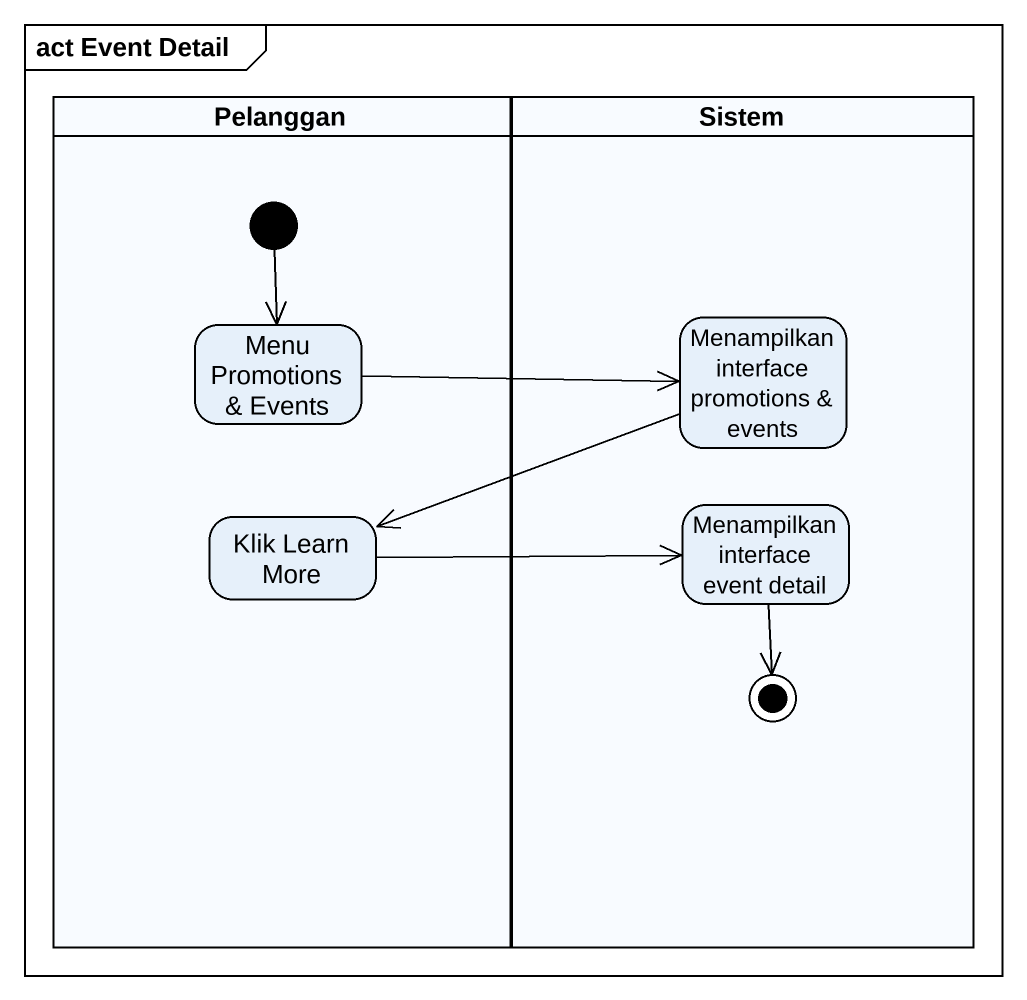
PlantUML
@startuml
mainframe act Event Detail
hide empty description
state Pelanggan <<partition>> {
  state "Menu Promotions & Events" as Menu_Promotions_Events
  state "Klik Learn More" as Klik_Learn_More
  [*] --> Menu_Promotions_Events
}
state Sistem <<partition>> {
  state "Menampilkan interface promotions & events" as Menampilkan_interface
  state "Menampilkan interface event detail" as Menampilkan_interface_event
  Menampilkan_interface_event --> [*]
}
Menu_Promotions_Events -right-> Menampilkan_interface
Menampilkan_interface -left-> Klik_Learn_More
Klik_Learn_More -right-> Menampilkan_interface_event
@enduml
